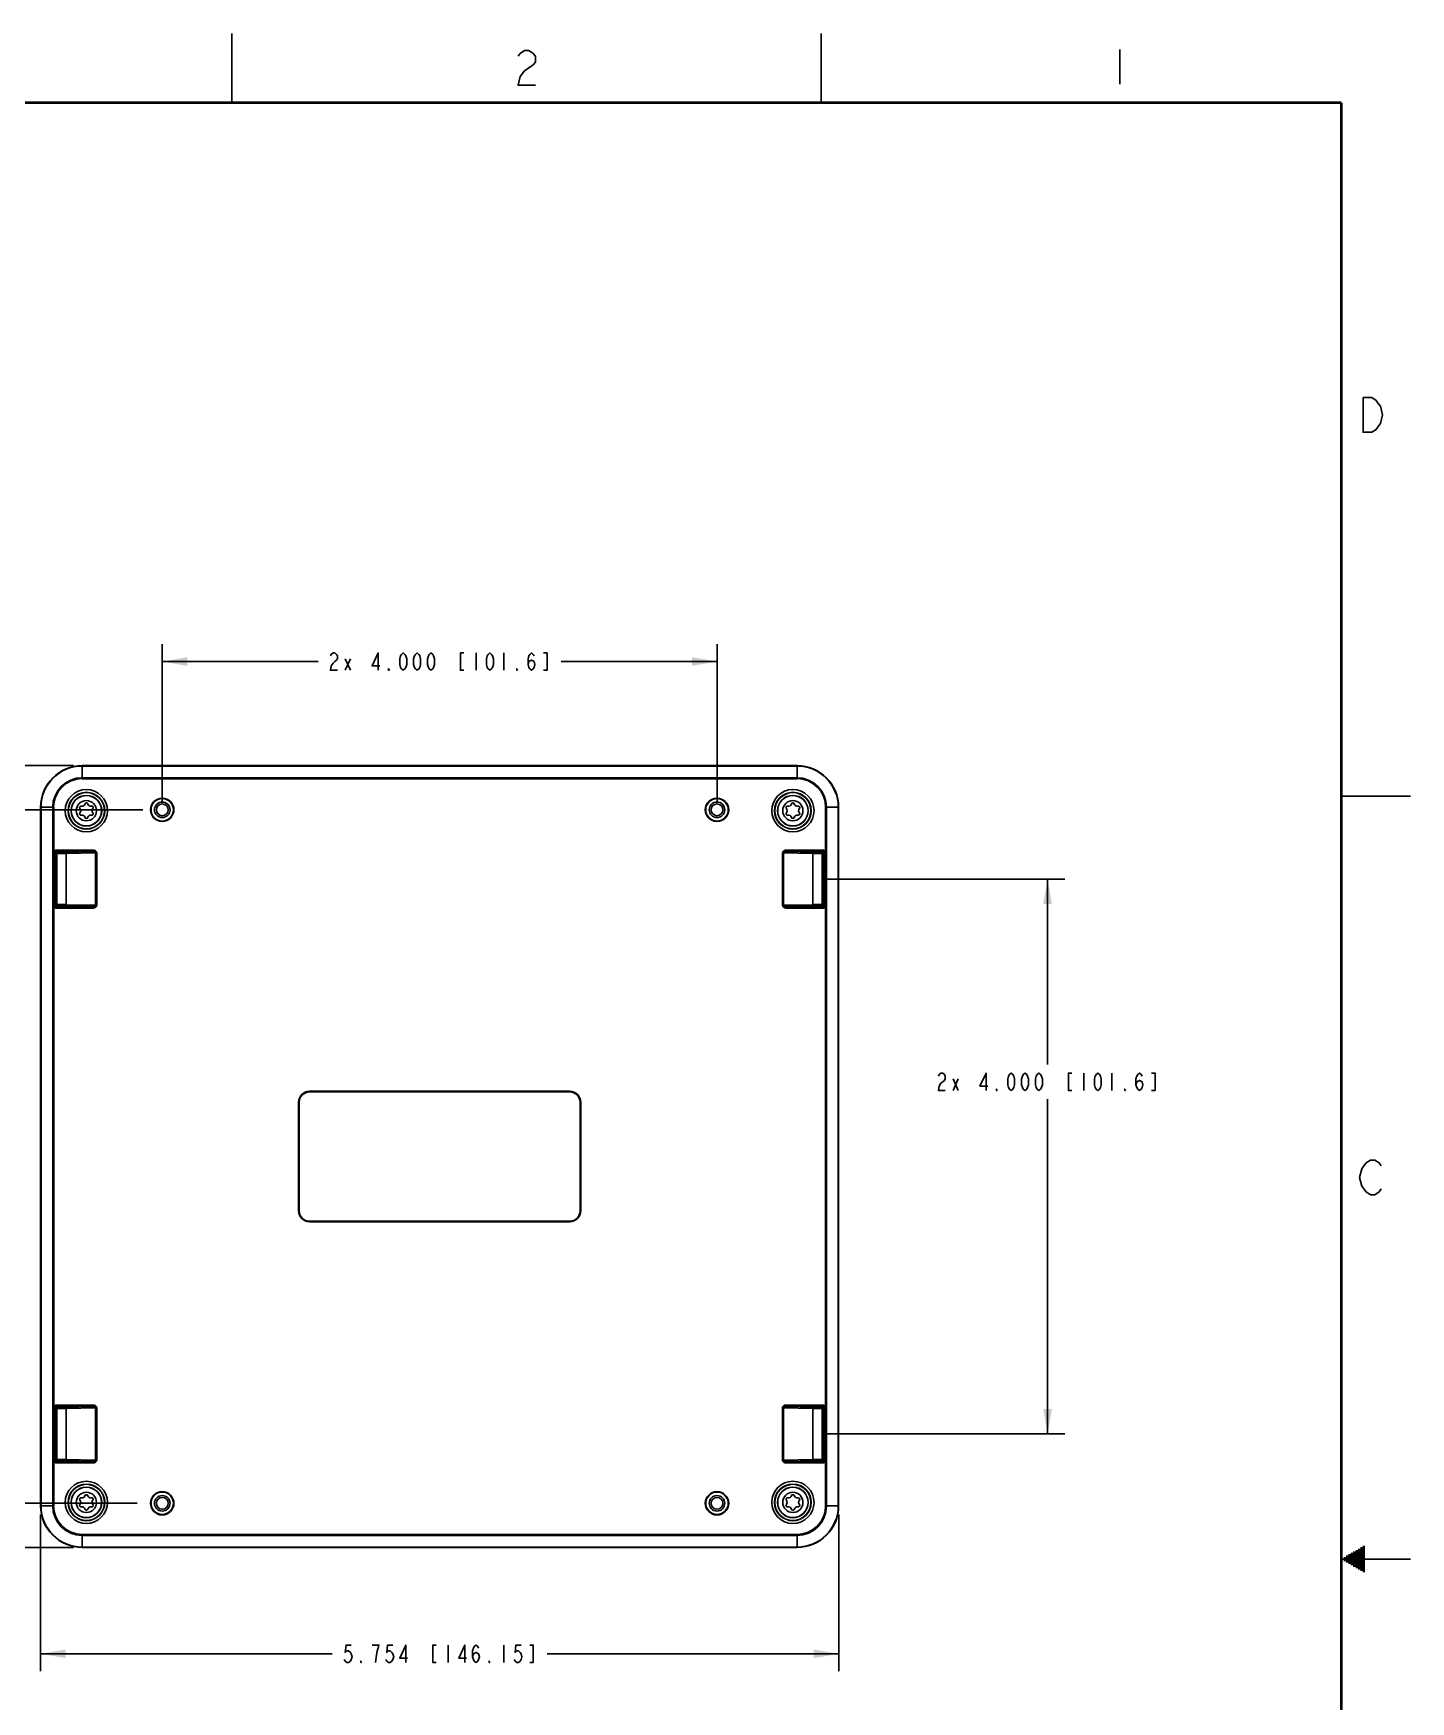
# Model space of a CAD drawing. Header units: inches. Extents: x 0 to 34, y 0 to 22.
# Drawn here: x 24.07 to 34, y 9.97 to 22 of the extents above; entities that cross this region are included whole.
import ezdxf

# ---------------------------------------------------------------- set-up
doc = ezdxf.new("R2010")
doc.units = ezdxf.units.IN
doc.header["$LTSCALE"] = 1.87
doc.header["$MEASUREMENT"] = 0
doc.layers.get('0').update_dxf_attribs({"linetype": 'CONTINUOUS'})
doc.layers.add('DIMENSIONS', color=7, linetype='CONTINUOUS')
doc.styles.get("Standard").update_dxf_attribs({"font": 'txt', "width": 0.8})
doc.dimstyles.new('DIMSTYLE_1', dxfattribs={"dimtxt": 0.125, "dimasz": 0.18, "dimexe": 0.18, "dimexo": 0.0625, "dimgap": 0.09, "dimtad": 0, "dimtih": 1, "dimtoh": 1, "dimdec": 3, "dimzin": 4, "dimdsep": 46, "dimtxsty": 'STANDARD', "dimblk": '_FILLED', "dimblk1": '_FILLED', "dimblk2": '_FILLED', "dimcen": 0.09, "dimadec": 0, "dimazin": 0, "dimtp": 0.001, "dimtm": 0.001, "dimtfac": 1, "dimtdec": 3, "dimtofl": 0, "dimtmove": 0, "dimatfit": 3, "dimldrblk": '_FILLED', "dimfxl": 1, "dimtolj": 1, "dimtzin": 4, "dimarcsym": 0})

# ---------------------------------------------------------------- blocks, each defined once
blk = doc.blocks.new('_FILLED')
at = {"color": 0, "linetype": 'BYBLOCK'}
blk.add_solid([(0, 0), (-1, 0.174), (-1, -0.174)], dxfattribs=at)
blk = doc.blocks.new('*D0')
at = {"layer": 'DIMENSIONS', "color": 2, "linetype": 'CONTINUOUS'}
for p, q in [((24.999, 16.465), (24.999, 17.596)), ((28.999, 16.465), (28.999, 17.596)), ((24.999, 17.471), (26.124, 17.471)), ((28.999, 17.471), (27.874, 17.471))]:
    blk.add_line(p, q, dxfattribs=at)
at = {"layer": 'DIMENSIONS', "color": 2, "linetype": 'CONTINUOUS', "xscale": 0.18, "yscale": 0.18, "zscale": 0.18, "rotation": 180}
blk.add_blockref('_FILLED', (24.999, 17.471), dxfattribs=at)
at = {"layer": 'DIMENSIONS', "color": 2, "linetype": 'CONTINUOUS', "xscale": 0.18, "yscale": 0.18, "zscale": 0.18}
blk.add_blockref('_FILLED', (28.999, 17.471), dxfattribs=at)
blk = doc.blocks.new('*D1')
at = {"layer": 'DIMENSIONS', "color": 2, "linetype": 'CONTINUOUS'}
for p, q in [((24.86, 16.402), (23.217, 16.402)), ((23.342, 16.402), (23.342, 13.358)), ((23.342, 11.402), (23.342, 13.108)), ((24.817, 11.402), (23.217, 11.402))]:
    blk.add_line(p, q, dxfattribs=at)
at = {"layer": 'DIMENSIONS', "color": 2, "linetype": 'CONTINUOUS', "xscale": 0.18, "yscale": 0.18, "zscale": 0.18}
for p, rotation in [((23.342, 16.402), 90), ((23.342, 11.402), 270)]:
    blk.add_blockref('_FILLED', p, dxfattribs=dict(at, rotation=rotation))
blk = doc.blocks.new('*D4')
at = {"layer": 'DIMENSIONS', "color": 2, "linetype": 'CONTINUOUS'}
for p, q in [((24.122, 11.321), (24.122, 10.192)), ((29.876, 11.321), (29.876, 10.192)), ((24.122, 10.317), (26.224, 10.317)), ((29.876, 10.317), (27.774, 10.317))]:
    blk.add_line(p, q, dxfattribs=at)
at = {"layer": 'DIMENSIONS', "color": 2, "linetype": 'CONTINUOUS', "xscale": 0.18, "yscale": 0.18, "zscale": 0.18, "rotation": 180}
blk.add_blockref('_FILLED', (24.122, 10.317), dxfattribs=at)
at = {"layer": 'DIMENSIONS', "color": 2, "linetype": 'CONTINUOUS', "xscale": 0.18, "yscale": 0.18, "zscale": 0.18}
blk.add_blockref('_FILLED', (29.876, 10.317), dxfattribs=at)
blk = doc.blocks.new('*D5')
at = {"layer": 'DIMENSIONS', "color": 2, "linetype": 'CONTINUOUS'}
for p, q in [((24.359, 16.721), (22.467, 16.721)), ((22.592, 16.721), (22.592, 14.027)), ((22.592, 11.084), (22.592, 13.777)), ((24.359, 11.084), (22.467, 11.084))]:
    blk.add_line(p, q, dxfattribs=at)
at = {"layer": 'DIMENSIONS', "color": 2, "linetype": 'CONTINUOUS', "xscale": 0.18, "yscale": 0.18, "zscale": 0.18}
for p, rotation in [((22.592, 16.721), 90), ((22.592, 11.084), 270)]:
    blk.add_blockref('_FILLED', p, dxfattribs=dict(at, rotation=rotation))
blk = doc.blocks.new('*D6')
at = {"layer": 'DIMENSIONS', "color": 2, "linetype": 'CONTINUOUS'}
for p, q in [((29.753, 15.902), (31.507, 15.902)), ((31.382, 15.902), (31.382, 14.566)), ((31.382, 11.902), (31.382, 14.316)), ((29.753, 11.902), (31.507, 11.902))]:
    blk.add_line(p, q, dxfattribs=at)
at = {"layer": 'DIMENSIONS', "color": 2, "linetype": 'CONTINUOUS', "xscale": 0.18, "yscale": 0.18, "zscale": 0.18}
for p, rotation in [((31.382, 15.902), 90), ((31.382, 11.902), 270)]:
    blk.add_blockref('_FILLED', p, dxfattribs=dict(at, rotation=rotation))

msp = doc.modelspace()

# ---------------------------------------------------------------- linework, layer by layer
at = {"color": 2, "linetype": 'CONTINUOUS'}
for p, q in [((25.5, 22), (25.5, 21.5)), ((29.75, 22), (29.75, 21.5)), ((31.9031, 21.8826), (31.9031, 21.6326)), ((33.5, 16.5), (34, 16.5)), ((33.6213, 11.07), (33.6697, 11.07)), ((33.6386, 11.08), (33.6697, 11.08)), ((33.6559, 11.09), (33.6697, 11.09)), ((34, 11), (33.5, 11)), ((33.5173, 11.01), (33.6697, 11.01)), ((33.5173, 10.99), (33.6697, 10.99)), ((33.5347, 11.02), (33.6697, 11.02)), ((33.5347, 10.98), (33.6697, 10.98)), ((33.552, 11.03), (33.6697, 11.03)), ((33.552, 10.97), (33.6697, 10.97)), ((33.5693, 11.04), (33.6697, 11.04)), ((33.5693, 10.96), (33.6697, 10.96)), ((33.5866, 11.05), (33.6697, 11.05)), ((33.5866, 10.95), (33.6697, 10.95)), ((33.6039, 11.06), (33.6697, 11.06)), ((33.6039, 10.94), (33.6697, 10.94)), ((33.6213, 10.93), (33.6697, 10.93)), ((33.6386, 10.92), (33.6697, 10.92)), ((33.6559, 10.91), (33.6697, 10.91))]:
    msp.add_line(p, q, dxfattribs=at)
at = {"color": 7, "linetype": 'CONTINUOUS'}
for p, q in [((24.4217, 16.6265), (24.4217, 16.7207)), ((24.4217, 16.7207), (29.5757, 16.7207)), ((29.5757, 16.6265), (29.5757, 16.7207)), ((24.4217, 16.7177), (29.5757, 16.7177)), ((29.5757, 16.6336), (24.4217, 16.6336)), ((29.5757, 16.6265), (24.4217, 16.6265)), ((24.1217, 11.3837), (24.1217, 16.4207)), ((24.1217, 16.4207), (24.2159, 16.4207)), ((24.1247, 11.3837), (24.1247, 16.4207)), ((24.2088, 16.4207), (24.2088, 11.3837)), ((24.2159, 16.4207), (24.2159, 11.3837)), ((29.7816, 16.4207), (29.8757, 16.4207)), ((29.7816, 11.3837), (29.7816, 16.4207)), ((29.7887, 11.3837), (29.7887, 16.4207)), ((29.8728, 16.4207), (29.8728, 11.3837)), ((29.8757, 16.4207), (29.8757, 11.3837)), ((24.2269, 15.6938), (24.2269, 16.1106)), ((24.2269, 16.1106), (24.5006, 16.1106)), ((24.2369, 16.1006), (24.2269, 16.1106)), ((24.2369, 15.7038), (24.2369, 16.1006)), ((24.2369, 16.1006), (24.2396, 16.0978)), ((24.2369, 16.1006), (24.5006, 16.1006)), ((24.2395, 16.0878), (24.2396, 16.0964)), ((24.2395, 16.0878), (24.2395, 15.7166)), ((24.2396, 16.0978), (24.2396, 16.0978)), ((24.2396, 16.0964), (24.2396, 16.0978)), ((24.5006, 16.1006), (24.2992, 16.0964)), ((24.5187, 16.0908), (24.3069, 16.0864)), ((24.3069, 15.718), (24.3069, 16.0864)), ((24.5006, 16.1106), (24.5006, 16.1006)), ((24.5187, 16.0908), (24.5187, 15.7136)), ((24.5264, 16.0908), (24.5187, 16.0908)), ((24.5264, 16.0908), (24.5264, 15.7136)), ((29.4711, 16.0908), (29.4787, 16.0908)), ((29.4711, 15.7136), (29.4711, 16.0908)), ((29.6906, 16.0864), (29.4787, 16.0908)), ((29.4787, 15.7136), (29.4787, 16.0908)), ((29.4969, 16.1106), (29.7706, 16.1106)), ((29.4969, 16.1106), (29.4969, 16.1006)), ((29.4969, 16.1006), (29.7606, 16.1006)), ((29.6983, 16.0964), (29.4969, 16.1006)), ((29.6906, 15.718), (29.6906, 16.0864)), ((29.7583, 16.0858), (29.7502, 16.0859)), ((29.758, 16.0958), (29.7508, 16.0959)), ((29.7578, 16.0978), (29.7606, 16.1006)), ((29.7578, 16.0978), (29.7578, 16.0978)), ((29.7578, 16.0978), (29.758, 16.0927)), ((29.758, 15.7166), (29.758, 16.0878)), ((29.7606, 16.1006), (29.7706, 16.1106)), ((29.7606, 16.1006), (29.7606, 15.7038)), ((29.7706, 16.1106), (29.7706, 15.6938)), ((24.2369, 15.7038), (24.2269, 15.6938)), ((24.5006, 15.6938), (24.2269, 15.6938)), ((24.2396, 15.7066), (24.2369, 15.7038)), ((24.5006, 15.7038), (24.2369, 15.7038)), ((24.2392, 15.7185), (24.2473, 15.7185)), ((24.2396, 15.7066), (24.2395, 15.7118)), ((24.2395, 15.7085), (24.2467, 15.7085)), ((24.2992, 15.708), (24.5006, 15.7038)), ((24.3069, 15.718), (24.5187, 15.7136)), ((24.5006, 15.6938), (24.5006, 15.7038)), ((24.5264, 15.7136), (24.5187, 15.7136)), ((29.4711, 15.7136), (29.4787, 15.7136)), ((29.4787, 15.7136), (29.6906, 15.718)), ((29.4969, 15.7038), (29.6983, 15.708)), ((29.7606, 15.7038), (29.4969, 15.7038)), ((29.4969, 15.6938), (29.4969, 15.7038)), ((29.7706, 15.6938), (29.4969, 15.6938)), ((29.7579, 15.7081), (29.7578, 15.7066)), ((29.7578, 15.7066), (29.7578, 15.7066)), ((29.7606, 15.7038), (29.7578, 15.7066)), ((29.758, 15.7166), (29.7579, 15.7081)), ((29.7606, 15.7038), (29.7706, 15.6938)), ((26.0607, 14.3682), (26.0607, 14.3723)), ((26.0607, 14.3723), (27.9367, 14.3723)), ((26.0607, 14.3703), (27.9367, 14.3703)), ((26.0607, 14.3702), (27.9367, 14.3702)), ((26.0607, 14.3682), (27.9367, 14.3682)), ((27.9367, 14.3723), (27.9367, 14.3682)), ((25.9816, 13.5112), (25.9816, 14.2932)), ((25.9816, 14.2932), (25.9857, 14.2932)), ((25.9836, 13.5112), (25.9836, 14.2932)), ((25.9837, 13.5112), (25.9837, 14.2932)), ((25.9857, 13.5112), (25.9857, 14.2932)), ((28.0118, 14.2932), (28.0159, 14.2932)), ((28.0118, 14.2932), (28.0118, 13.5112)), ((28.0138, 14.2932), (28.0138, 13.5112)), ((28.0139, 14.2932), (28.0139, 13.5112)), ((28.0159, 14.2932), (28.0159, 13.5112)), ((25.9816, 13.5112), (25.9857, 13.5112)), ((28.0118, 13.5112), (28.0159, 13.5112)), ((26.0607, 13.432), (26.0607, 13.4361)), ((27.9367, 13.4361), (26.0607, 13.4361)), ((27.9367, 13.4341), (26.0607, 13.4341)), ((27.9367, 13.434), (26.0607, 13.434)), ((27.9367, 13.432), (26.0607, 13.432)), ((27.9367, 13.432), (27.9367, 13.4361)), ((24.2269, 11.6938), (24.2269, 12.1106)), ((24.2269, 12.1106), (24.5006, 12.1106)), ((24.2369, 12.1006), (24.2269, 12.1106)), ((24.2369, 12.1006), (24.2396, 12.0978)), ((24.2369, 11.7038), (24.2369, 12.1006)), ((24.2369, 12.1006), (24.5006, 12.1006)), ((24.2395, 12.0878), (24.2396, 12.0962)), ((24.2395, 12.0878), (24.2395, 11.7166)), ((24.2396, 12.0978), (24.2396, 12.0978)), ((24.2396, 12.0962), (24.2396, 12.0978)), ((24.5006, 12.1006), (24.2992, 12.0964)), ((24.5187, 12.0908), (24.3069, 12.0864)), ((24.3069, 12.0864), (24.3069, 11.718)), ((24.5006, 12.1106), (24.5006, 12.1006)), ((24.5187, 12.0908), (24.5187, 11.7136)), ((24.5264, 12.0908), (24.5187, 12.0908)), ((24.5264, 12.0908), (24.5264, 11.7136)), ((29.4711, 12.0908), (29.4787, 12.0908)), ((29.4711, 11.7136), (29.4711, 12.0908)), ((29.6906, 12.0864), (29.4787, 12.0908)), ((29.4787, 11.7136), (29.4787, 12.0908)), ((29.4969, 12.1106), (29.7706, 12.1106)), ((29.4969, 12.1106), (29.4969, 12.1006)), ((29.4969, 12.1006), (29.7606, 12.1006)), ((29.6983, 12.0964), (29.4969, 12.1006)), ((29.6906, 12.0864), (29.6906, 11.718)), ((29.7583, 12.0858), (29.7502, 12.0859)), ((29.758, 12.0958), (29.7508, 12.0959)), ((29.7578, 12.0978), (29.7606, 12.1006)), ((29.7578, 12.0978), (29.758, 12.0926)), ((29.758, 11.7166), (29.758, 12.0878)), ((29.7606, 12.1006), (29.7706, 12.1106)), ((29.7606, 12.1006), (29.7606, 11.7038)), ((29.7706, 12.1106), (29.7706, 11.6938)), ((24.2369, 11.7038), (24.2269, 11.6938)), ((24.5006, 11.6938), (24.2269, 11.6938)), ((24.2396, 11.7066), (24.2369, 11.7038)), ((24.5006, 11.7038), (24.2369, 11.7038)), ((24.2392, 11.7185), (24.2473, 11.7185)), ((24.2396, 11.7066), (24.2395, 11.7116)), ((24.2395, 11.7085), (24.2467, 11.7085)), ((24.2396, 11.7066), (24.2396, 11.7066)), ((24.2992, 11.708), (24.5006, 11.7038)), ((24.3069, 11.718), (24.5187, 11.7136)), ((24.5006, 11.6938), (24.5006, 11.7038)), ((24.5264, 11.7136), (24.5187, 11.7136)), ((29.4711, 11.7136), (29.4787, 11.7136)), ((29.4787, 11.7136), (29.6906, 11.718)), ((29.4969, 11.7038), (29.6983, 11.708)), ((29.7606, 11.7038), (29.4969, 11.7038)), ((29.4969, 11.6938), (29.4969, 11.7038)), ((29.7706, 11.6938), (29.4969, 11.6938)), ((29.7579, 11.708), (29.7578, 11.7066)), ((29.7606, 11.7038), (29.7578, 11.7066)), ((29.7578, 11.7066), (29.7578, 11.7066)), ((29.758, 11.7166), (29.7579, 11.708)), ((29.7606, 11.7038), (29.7706, 11.6938)), ((24.1217, 11.3837), (24.2159, 11.3837)), ((29.8757, 11.3837), (29.7816, 11.3837)), ((24.4217, 11.1778), (29.5757, 11.1778)), ((24.4217, 11.0837), (24.4217, 11.1778)), ((24.4217, 11.1707), (29.5757, 11.1707)), ((29.5757, 11.0866), (24.4217, 11.0866)), ((29.5757, 11.0837), (24.4217, 11.0837)), ((29.5757, 11.1778), (29.5757, 11.0837))]:
    msp.add_line(p, q, dxfattribs=at)
at = {"color": 2, "linetype": 'CONTINUOUS'}
for points in [[(27.565, 21.8345), (27.5806, 21.8553), (27.6119, 21.8762), (27.6431, 21.8762), (27.6744, 21.8553), (27.69, 21.8345), (27.69, 21.7928), (27.6744, 21.772)], [(27.6744, 21.772), (27.6119, 21.7303), (27.5806, 21.6887), (27.565, 21.6262), (27.69, 21.6262)], [(33.6572, 19.3736), (33.7197, 19.3736), (33.7509, 19.3528), (33.7666, 19.332), (33.7822, 19.3111), (33.7978, 19.2486), (33.7822, 19.1861), (33.7666, 19.1653), (33.7509, 19.1445), (33.7197, 19.1236), (33.6572, 19.1236), (33.6572, 19.3736)], [(33.7879, 13.6684), (33.7723, 13.6476), (33.741, 13.6267), (33.7098, 13.6267), (33.6785, 13.6476), (33.6629, 13.6684), (33.6473, 13.6892), (33.6316, 13.7517), (33.6473, 13.8142), (33.6629, 13.8351), (33.6785, 13.8559), (33.7098, 13.8767), (33.741, 13.8767), (33.7723, 13.8559), (33.7879, 13.8351)]]:
    msp.add_lwpolyline(points, dxfattribs=at)
at = {"color": 7, "linetype": 'CONTINUOUS', "const_width": 0.02}
for points in [[(33.5, 21.5), (0.5, 21.5)], [(33.5, 0.5), (33.5, 21.5)]]:
    msp.add_lwpolyline(points, dxfattribs=at)
at = {"color": 7, "linetype": 'CONTINUOUS'}
for centre, radius in [((24.4517, 16.3957), 0.1524), ((24.4517, 16.3957), 0.1324), ((24.4517, 16.3957), 0.1303), ((24.4517, 16.3957), 0.1103), ((24.4517, 16.3957), 0.1095), ((24.9987, 16.4022), 0.0842), ((24.9987, 16.4022), 0.081), ((28.9987, 16.4022), 0.0842), ((28.9987, 16.4022), 0.081), ((29.5457, 16.3957), 0.1524), ((29.5457, 16.3957), 0.1324), ((29.5457, 16.3957), 0.1303), ((29.5457, 16.3957), 0.1103), ((29.5457, 16.3957), 0.1095), ((24.4517, 16.3957), 0.073), ((24.9987, 16.4022), 0.056), ((24.9987, 16.4022), 0.0425), ((28.9987, 16.4022), 0.056), ((28.9987, 16.4022), 0.0425), ((29.5457, 16.3957), 0.073), ((24.4517, 11.4087), 0.1524), ((29.5457, 11.4087), 0.1524), ((24.4517, 11.4087), 0.1324), ((24.4517, 11.4087), 0.1303), ((24.4517, 11.4087), 0.1103), ((24.4517, 11.4087), 0.1095), ((24.4517, 11.4087), 0.073), ((24.9987, 11.4022), 0.0842), ((24.9987, 11.4022), 0.081), ((24.9987, 11.4022), 0.056), ((24.9987, 11.4022), 0.0425), ((28.9987, 11.4022), 0.0842), ((28.9987, 11.4022), 0.081), ((28.9987, 11.4022), 0.056), ((28.9987, 11.4022), 0.0425), ((29.5457, 11.4087), 0.1324), ((29.5457, 11.4087), 0.1303), ((29.5457, 11.4087), 0.1103), ((29.5457, 11.4087), 0.1095), ((29.5457, 11.4087), 0.073)]:
    msp.add_circle(centre, radius, dxfattribs=at)
for centre, radius, start, end in [((24.4217, 16.4207), 0.3, 90, 180), ((29.5757, 16.4207), 0.3, 0, 90), ((24.4217, 16.4207), 0.2971, 90, 180), ((24.4217, 16.4207), 0.2129, 90, 180), ((24.4217, 16.4207), 0.2059, 90, 180), ((29.5757, 16.4207), 0.2971, 360, 90), ((29.5757, 16.4207), 0.2129, 360, 90), ((29.5757, 16.4207), 0.2059, 0, 90), ((24.4133, 16.4179), 0.0111, 78.18969, 221.81031), ((24.4133, 16.3735), 0.0111, 138.18969, 281.81031), ((24.3885, 16.3957), 0.0222, 318.18969, 41.81031), ((24.4201, 16.4505), 0.0222, 258.18969, 341.81031), ((24.4201, 16.3409), 0.0222, 18.18969, 101.81031), ((24.4517, 16.4401), 0.0111, 18.18969, 161.81031), ((24.4834, 16.4505), 0.0222, 198.18969, 281.81031), ((24.4834, 16.3409), 0.0222, 78.18969, 161.81031), ((24.4902, 16.4179), 0.0111, 318.18969, 101.81031), ((24.4902, 16.3735), 0.0111, 258.18969, 41.81031), ((24.515, 16.3957), 0.0222, 138.18969, 221.81031), ((29.5073, 16.4179), 0.0111, 78.18969, 221.81031), ((29.5073, 16.3735), 0.0111, 138.18969, 281.81031), ((29.4825, 16.3957), 0.0222, 318.18969, 41.81031), ((29.5141, 16.4505), 0.0222, 258.18969, 341.81031), ((29.5141, 16.3409), 0.0222, 18.18969, 101.81031), ((29.5457, 16.4401), 0.0111, 18.18969, 161.81031), ((29.5774, 16.4505), 0.0222, 198.18969, 281.81031), ((29.5774, 16.3409), 0.0222, 78.18969, 161.81031), ((29.5842, 16.4179), 0.0111, 318.18969, 101.81031), ((29.5842, 16.3735), 0.0111, 258.18969, 41.81031), ((29.609, 16.3957), 0.0222, 138.18969, 221.81031), ((24.4517, 16.3513), 0.0111, 198.18969, 341.81031), ((29.5457, 16.3513), 0.0111, 198.18969, 341.81031), ((29.2652, 16.088), 0.4928, 359.97735, 0.55061), ((24.7366, 15.7164), 0.4971, 179.97941, 180.53339), ((26.0607, 14.2932), 0.0791, 90, 180), ((26.0607, 14.2932), 0.0771, 90, 180), ((26.0607, 14.2932), 0.077, 90, 180), ((26.0607, 14.2932), 0.075, 90, 180), ((27.9367, 14.2932), 0.0791, 0, 90), ((27.9367, 14.2932), 0.0771, 0, 90), ((27.9367, 14.2932), 0.077, 0, 90), ((27.9367, 14.2932), 0.075, 0, 90), ((26.0607, 13.5112), 0.0791, 180, 270), ((26.0607, 13.5112), 0.0771, 180, 270), ((26.0607, 13.5112), 0.077, 180, 270), ((26.0607, 13.5112), 0.075, 180, 270), ((27.9367, 13.5112), 0.0791, 270, 360), ((27.9367, 13.5112), 0.0771, 270, 360), ((27.9367, 13.5112), 0.077, 270, 360), ((27.9367, 13.5112), 0.075, 270, 360), ((29.2608, 12.0879), 0.4972, 359.97942, 0.53301), ((24.7323, 11.7164), 0.4928, 179.97735, 180.55063), ((24.4133, 11.4309), 0.0111, 78.18969, 221.81031), ((24.4201, 11.4635), 0.0222, 258.18969, 341.81031), ((24.4517, 11.4531), 0.0111, 18.18969, 161.81031), ((24.4834, 11.4635), 0.0222, 198.18969, 281.81031), ((24.4902, 11.4309), 0.0111, 318.18969, 101.81031), ((29.5073, 11.4309), 0.0111, 78.18969, 221.81031), ((29.5141, 11.4635), 0.0222, 258.18969, 341.81031), ((29.5457, 11.4531), 0.0111, 18.18969, 161.81031), ((29.5774, 11.4635), 0.0222, 198.18969, 281.81031), ((29.5842, 11.4309), 0.0111, 318.18969, 101.81031), ((24.4217, 11.3837), 0.3, 180, 270), ((24.4217, 11.3837), 0.2971, 180, 270), ((24.4217, 11.3837), 0.2129, 180, 270), ((24.4217, 11.3837), 0.2059, 180, 270), ((24.4133, 11.3865), 0.0111, 138.18969, 281.81031), ((24.3885, 11.4087), 0.0222, 318.18969, 41.81031), ((24.4201, 11.3539), 0.0222, 18.18969, 101.81031), ((24.4517, 11.3643), 0.0111, 198.18969, 341.81031), ((24.4834, 11.3539), 0.0222, 78.18969, 161.81031), ((24.4902, 11.3865), 0.0111, 258.18969, 41.81031), ((24.515, 11.4087), 0.0222, 138.18969, 221.81031), ((29.5073, 11.3865), 0.0111, 138.18969, 281.81031), ((29.4825, 11.4087), 0.0222, 318.18969, 41.81031), ((29.5141, 11.3539), 0.0222, 18.18969, 101.81031), ((29.5457, 11.3643), 0.0111, 198.18969, 341.81031), ((29.5774, 11.3539), 0.0222, 78.18969, 161.81031), ((29.5757, 11.3837), 0.3, 270, 360), ((29.5757, 11.3837), 0.2971, 270, 0), ((29.5757, 11.3837), 0.2129, 270, 0), ((29.5757, 11.3837), 0.2059, 270, 360), ((29.5842, 11.3865), 0.0111, 258.18969, 41.81031), ((29.609, 11.4087), 0.0222, 138.18969, 221.81031)]:
    msp.add_arc(centre, radius, start, end, dxfattribs=at)
for points, knots in [([(24.3069, 16.0864), (24.2968, 16.0862), (24.2742, 16.0859), (24.2516, 16.0859), (24.2392, 16.0858)], [0, 0, 0, 0, 0.4482393, 1, 1, 1, 1]), ([(24.2992, 16.0964), (24.2903, 16.0962), (24.2704, 16.0959), (24.2505, 16.0959), (24.2395, 16.0958)], [0, 0, 0, 0, 0.4482415, 1, 1, 1, 1]), ([(24.2992, 16.0964), (24.3002, 16.0964), (24.3023, 16.0957), (24.3048, 16.0934), (24.3065, 16.0902), (24.3069, 16.0877), (24.3069, 16.0864)], [0, 0, 0, 0, 0.2185553, 0.4575164, 0.7213109, 1, 1, 1, 1]), ([(24.5006, 16.1106), (24.5036, 16.1106), (24.5096, 16.1098), (24.5165, 16.1067), (24.5212, 16.1029), (24.5241, 16.0994), (24.526, 16.0953), (24.5264, 16.0923), (24.5264, 16.0908)], [0, 0, 0, 0, 0.249649, 0.4990719, 0.6242305, 0.7494296, 0.8747293, 1, 1, 1, 1]), ([(24.5006, 16.1006), (24.5024, 16.1006), (24.5052, 16.1004), (24.5088, 16.0996), (24.5115, 16.0987), (24.514, 16.0975), (24.5163, 16.0959), (24.5182, 16.0937), (24.5188, 16.0917), (24.5187, 16.0908)], [0, 0, 0, 0, 0.2459339, 0.3692815, 0.4930144, 0.6173997, 0.7429115, 0.8703654, 1, 1, 1, 1]), ([(29.4711, 16.0908), (29.4711, 16.0923), (29.4715, 16.0953), (29.4734, 16.0994), (29.4763, 16.1029), (29.4809, 16.1067), (29.4879, 16.1098), (29.4939, 16.1106), (29.4969, 16.1106)], [0, 0, 0, 0, 0.125033, 0.2501291, 0.3753152, 0.5005235, 0.7501583, 1, 1, 1, 1]), ([(29.4787, 16.0908), (29.4787, 16.0913), (29.4789, 16.0922), (29.4796, 16.094), (29.4812, 16.0959), (29.4835, 16.0975), (29.486, 16.0987), (29.4887, 16.0996), (29.4923, 16.1004), (29.4951, 16.1006), (29.4969, 16.1006)], [0, 0, 0, 0, 0.0651468, 0.129905, 0.2571112, 0.3825945, 0.5069809, 0.6307239, 0.7540744, 1, 1, 1, 1]), ([(29.6983, 16.0964), (29.6973, 16.0964), (29.6951, 16.0957), (29.6926, 16.0934), (29.691, 16.0902), (29.6906, 16.0877), (29.6906, 16.0864)], [0, 0, 0, 0, 0.2185554, 0.4575165, 0.7213109, 1, 1, 1, 1]), ([(29.7502, 16.0859), (29.7392, 16.0859), (29.7194, 16.086), (29.6995, 16.0862), (29.6906, 16.0864)], [0, 0, 0, 0, 0.5512641, 1, 1, 1, 1]), ([(29.7508, 16.0959), (29.7412, 16.0959), (29.7236, 16.096), (29.7061, 16.0962), (29.6983, 16.0964)], [0, 0, 0, 0, 0.5511627, 1, 1, 1, 1]), ([(24.2467, 15.7085), (24.2563, 15.7085), (24.2738, 15.7084), (24.2914, 15.7081), (24.2992, 15.708)], [0, 0, 0, 0, 0.5511627, 1, 1, 1, 1]), ([(24.2473, 15.7185), (24.2583, 15.7185), (24.2781, 15.7184), (24.298, 15.7181), (24.3069, 15.718)], [0, 0, 0, 0, 0.5512641, 1, 1, 1, 1]), ([(24.2992, 15.708), (24.3002, 15.708), (24.3023, 15.7086), (24.3048, 15.7109), (24.3065, 15.7142), (24.3069, 15.7167), (24.3069, 15.718)], [0, 0, 0, 0, 0.2185554, 0.4575165, 0.7213109, 1, 1, 1, 1]), ([(24.5264, 15.7136), (24.5264, 15.7121), (24.526, 15.7091), (24.5241, 15.7049), (24.5212, 15.7014), (24.5165, 15.6976), (24.5096, 15.6946), (24.5036, 15.6938), (24.5006, 15.6938)], [0, 0, 0, 0, 0.125033, 0.2501291, 0.3753152, 0.5005235, 0.7501583, 1, 1, 1, 1]), ([(24.5187, 15.7136), (24.5187, 15.7131), (24.5186, 15.7121), (24.5179, 15.7103), (24.5163, 15.7084), (24.514, 15.7068), (24.5115, 15.7056), (24.5088, 15.7047), (24.5052, 15.704), (24.5024, 15.7038), (24.5006, 15.7038)], [0, 0, 0, 0, 0.0651468, 0.129905, 0.2571112, 0.3825945, 0.5069809, 0.6307239, 0.7540744, 1, 1, 1, 1]), ([(29.4969, 15.6938), (29.4939, 15.6938), (29.4879, 15.6946), (29.481, 15.6976), (29.4763, 15.7014), (29.4734, 15.7049), (29.4715, 15.709), (29.4711, 15.7121), (29.4711, 15.7136)], [0, 0, 0, 0, 0.249649, 0.4990719, 0.6242305, 0.7494296, 0.8747293, 1, 1, 1, 1]), ([(29.4969, 15.7038), (29.4951, 15.7038), (29.4923, 15.704), (29.4887, 15.7047), (29.486, 15.7056), (29.4835, 15.7068), (29.4812, 15.7084), (29.4793, 15.7106), (29.4787, 15.7126), (29.4787, 15.7136)], [0, 0, 0, 0, 0.2459339, 0.3692815, 0.4930144, 0.6173997, 0.7429115, 0.8703654, 1, 1, 1, 1]), ([(29.6906, 15.718), (29.7007, 15.7182), (29.7233, 15.7184), (29.7458, 15.7185), (29.7583, 15.7185)], [0, 0, 0, 0, 0.4482393, 1, 1, 1, 1]), ([(29.6983, 15.708), (29.6973, 15.708), (29.6951, 15.7086), (29.6926, 15.7109), (29.691, 15.7142), (29.6906, 15.7167), (29.6906, 15.718)], [0, 0, 0, 0, 0.2185553, 0.4575164, 0.7213109, 1, 1, 1, 1]), ([(29.6983, 15.708), (29.7072, 15.7082), (29.7271, 15.7084), (29.747, 15.7085), (29.758, 15.7085)], [0, 0, 0, 0, 0.4482415, 1, 1, 1, 1]), ([(24.3069, 12.0864), (24.2968, 12.0862), (24.2742, 12.0859), (24.2516, 12.0859), (24.2392, 12.0858)], [0, 0, 0, 0, 0.4482393, 1, 1, 1, 1]), ([(24.2992, 12.0964), (24.2903, 12.0962), (24.2704, 12.0959), (24.2505, 12.0959), (24.2395, 12.0958)], [0, 0, 0, 0, 0.4482415, 1, 1, 1, 1]), ([(24.2992, 12.0964), (24.3002, 12.0964), (24.3023, 12.0957), (24.3048, 12.0934), (24.3065, 12.0902), (24.3069, 12.0877), (24.3069, 12.0864)], [0, 0, 0, 0, 0.2185553, 0.4575164, 0.7213109, 1, 1, 1, 1]), ([(24.5006, 12.1106), (24.5036, 12.1106), (24.5096, 12.1098), (24.5165, 12.1067), (24.5212, 12.1029), (24.5241, 12.0994), (24.526, 12.0953), (24.5264, 12.0923), (24.5264, 12.0908)], [0, 0, 0, 0, 0.249649, 0.4990719, 0.6242305, 0.7494296, 0.8747293, 1, 1, 1, 1]), ([(24.5006, 12.1006), (24.5024, 12.1006), (24.5052, 12.1004), (24.5088, 12.0996), (24.5115, 12.0987), (24.514, 12.0975), (24.5163, 12.0959), (24.5182, 12.0937), (24.5188, 12.0917), (24.5187, 12.0908)], [0, 0, 0, 0, 0.2459339, 0.3692815, 0.4930144, 0.6173997, 0.7429115, 0.8703654, 1, 1, 1, 1]), ([(29.4711, 12.0908), (29.4711, 12.0923), (29.4715, 12.0953), (29.4734, 12.0994), (29.4763, 12.1029), (29.4809, 12.1067), (29.4879, 12.1098), (29.4939, 12.1106), (29.4969, 12.1106)], [0, 0, 0, 0, 0.125033, 0.2501291, 0.3753152, 0.5005235, 0.7501583, 1, 1, 1, 1]), ([(29.4787, 12.0908), (29.4787, 12.0913), (29.4789, 12.0922), (29.4796, 12.094), (29.4812, 12.0959), (29.4835, 12.0975), (29.486, 12.0987), (29.4887, 12.0996), (29.4923, 12.1004), (29.4951, 12.1006), (29.4969, 12.1006)], [0, 0, 0, 0, 0.0651468, 0.129905, 0.2571112, 0.3825945, 0.5069809, 0.6307239, 0.7540744, 1, 1, 1, 1]), ([(29.6983, 12.0964), (29.6973, 12.0964), (29.6951, 12.0957), (29.6926, 12.0934), (29.691, 12.0902), (29.6906, 12.0877), (29.6906, 12.0864)], [0, 0, 0, 0, 0.2185554, 0.4575165, 0.7213109, 1, 1, 1, 1]), ([(29.7502, 12.0859), (29.7392, 12.0859), (29.7194, 12.086), (29.6995, 12.0862), (29.6906, 12.0864)], [0, 0, 0, 0, 0.5512641, 1, 1, 1, 1]), ([(29.7508, 12.0959), (29.7412, 12.0959), (29.7236, 12.096), (29.7061, 12.0962), (29.6983, 12.0964)], [0, 0, 0, 0, 0.5511627, 1, 1, 1, 1]), ([(24.2467, 11.7085), (24.2563, 11.7085), (24.2738, 11.7084), (24.2914, 11.7081), (24.2992, 11.708)], [0, 0, 0, 0, 0.5511627, 1, 1, 1, 1]), ([(24.2473, 11.7185), (24.2583, 11.7185), (24.2781, 11.7184), (24.298, 11.7181), (24.3069, 11.718)], [0, 0, 0, 0, 0.5512641, 1, 1, 1, 1]), ([(24.2992, 11.708), (24.3002, 11.708), (24.3023, 11.7086), (24.3048, 11.7109), (24.3065, 11.7142), (24.3069, 11.7167), (24.3069, 11.718)], [0, 0, 0, 0, 0.2185554, 0.4575165, 0.7213109, 1, 1, 1, 1]), ([(24.5187, 11.7136), (24.5187, 11.7131), (24.5186, 11.7121), (24.5179, 11.7103), (24.5163, 11.7084), (24.514, 11.7068), (24.5115, 11.7056), (24.5088, 11.7047), (24.5052, 11.704), (24.5024, 11.7038), (24.5006, 11.7038)], [0, 0, 0, 0, 0.0651468, 0.129905, 0.2571112, 0.3825945, 0.5069809, 0.6307239, 0.7540744, 1, 1, 1, 1]), ([(24.5264, 11.7136), (24.5264, 11.7121), (24.526, 11.7091), (24.5241, 11.7049), (24.5212, 11.7014), (24.5165, 11.6976), (24.5096, 11.6946), (24.5036, 11.6938), (24.5006, 11.6938)], [0, 0, 0, 0, 0.125033, 0.2501291, 0.3753152, 0.5005235, 0.7501583, 1, 1, 1, 1]), ([(29.4969, 11.6938), (29.4939, 11.6938), (29.4879, 11.6946), (29.481, 11.6976), (29.4763, 11.7014), (29.4734, 11.7049), (29.4715, 11.709), (29.4711, 11.7121), (29.4711, 11.7136)], [0, 0, 0, 0, 0.249649, 0.4990719, 0.6242305, 0.7494296, 0.8747293, 1, 1, 1, 1]), ([(29.4969, 11.7038), (29.4951, 11.7038), (29.4923, 11.704), (29.4887, 11.7047), (29.486, 11.7056), (29.4835, 11.7068), (29.4812, 11.7084), (29.4793, 11.7106), (29.4787, 11.7126), (29.4787, 11.7136)], [0, 0, 0, 0, 0.2459339, 0.3692815, 0.4930144, 0.6173997, 0.7429115, 0.8703654, 1, 1, 1, 1]), ([(29.6906, 11.718), (29.7007, 11.7182), (29.7233, 11.7184), (29.7458, 11.7185), (29.7583, 11.7185)], [0, 0, 0, 0, 0.4482393, 1, 1, 1, 1]), ([(29.6983, 11.708), (29.6973, 11.708), (29.6951, 11.7086), (29.6926, 11.7109), (29.691, 11.7142), (29.6906, 11.7167), (29.6906, 11.718)], [0, 0, 0, 0, 0.2185553, 0.4575164, 0.7213109, 1, 1, 1, 1]), ([(29.6983, 11.708), (29.7072, 11.7082), (29.7271, 11.7084), (29.747, 11.7085), (29.758, 11.7085)], [0, 0, 0, 0, 0.4482415, 1, 1, 1, 1])]:
    msp.add_open_spline(points, degree=3, knots=knots, dxfattribs=at)
at = {"layer": 'DIMENSIONS', "color": 2, "linetype": 'CONTINUOUS'}
for p, q in [((26.3175, 17.4082), (26.355, 17.4915)), ((26.3175, 17.4915), (26.355, 17.4082)), ((27.2612, 17.5332), (27.2612, 17.4082)), ((27.4612, 17.5332), (27.4612, 17.4082)), ((30.701, 14.3784), (30.7385, 14.4617)), ((30.701, 14.4617), (30.7385, 14.3784)), ((31.6447, 14.5034), (31.6447, 14.3784)), ((31.8447, 14.5034), (31.8447, 14.3784)), ((27.0612, 10.3797), (27.0612, 10.2547)), ((27.4612, 10.3797), (27.4612, 10.2547))]:
    msp.add_line(p, q, dxfattribs=at)
for points in [[(26.2112, 17.5123), (26.2175, 17.5228), (26.23, 17.5332), (26.2425, 17.5332), (26.255, 17.5228), (26.2612, 17.5123), (26.2612, 17.4915), (26.255, 17.4811), (26.2425, 17.4707), (26.23, 17.4603), (26.2175, 17.4394), (26.2112, 17.4082), (26.2612, 17.4082)], [(26.555, 17.4082), (26.555, 17.5332), (26.5112, 17.4394), (26.5675, 17.4394)], [(26.7362, 17.4082), (26.7237, 17.4186), (26.7175, 17.429), (26.7112, 17.4498), (26.7112, 17.4915), (26.7175, 17.5123), (26.7237, 17.5228), (26.7362, 17.5332), (26.7487, 17.5228), (26.755, 17.5123), (26.7612, 17.4915), (26.7612, 17.4498), (26.755, 17.429), (26.7487, 17.4186), (26.7362, 17.4082)], [(26.8362, 17.4082), (26.8237, 17.4186), (26.8175, 17.429), (26.8112, 17.4498), (26.8112, 17.4915), (26.8175, 17.5123), (26.8237, 17.5228), (26.8362, 17.5332), (26.8487, 17.5228), (26.855, 17.5123), (26.8612, 17.4915), (26.8612, 17.4498), (26.855, 17.429), (26.8487, 17.4186), (26.8362, 17.4082)], [(26.9362, 17.4082), (26.9237, 17.4186), (26.9175, 17.429), (26.9112, 17.4498), (26.9112, 17.4915), (26.9175, 17.5123), (26.9237, 17.5228), (26.9362, 17.5332), (26.9487, 17.5228), (26.955, 17.5123), (26.9612, 17.4915), (26.9612, 17.4498), (26.955, 17.429), (26.9487, 17.4186), (26.9362, 17.4082)], [(27.1737, 17.5332), (27.1487, 17.5332), (27.1487, 17.4082), (27.1737, 17.4082)], [(27.3612, 17.4082), (27.3487, 17.4186), (27.3425, 17.429), (27.3362, 17.4498), (27.3362, 17.4915), (27.3425, 17.5123), (27.3487, 17.5228), (27.3612, 17.5332), (27.3737, 17.5228), (27.38, 17.5123), (27.3862, 17.4915), (27.3862, 17.4498), (27.38, 17.429), (27.3737, 17.4186), (27.3612, 17.4082)], [(27.6362, 17.4498), (27.6425, 17.4707), (27.6612, 17.4811), (27.68, 17.4707), (27.6862, 17.4498), (27.68, 17.429), (27.6737, 17.4186), (27.6612, 17.4082), (27.6487, 17.4186), (27.6425, 17.429), (27.6362, 17.4498), (27.6362, 17.4915), (27.6425, 17.5123), (27.6487, 17.5228), (27.6612, 17.5332), (27.6737, 17.5228), (27.68, 17.5123)], [(27.7487, 17.4082), (27.7737, 17.4082), (27.7737, 17.5332), (27.7487, 17.5332)], [(26.6362, 17.4082), (26.63, 17.4082), (26.63, 17.4186), (26.6362, 17.4082)], [(27.5612, 17.4082), (27.555, 17.4082), (27.555, 17.4186), (27.5612, 17.4082)], [(30.5947, 14.4826), (30.601, 14.493), (30.6135, 14.5034), (30.626, 14.5034), (30.6385, 14.493), (30.6447, 14.4826), (30.6447, 14.4617), (30.6385, 14.4513), (30.6135, 14.4305)], [(30.9385, 14.3784), (30.9385, 14.5034), (30.8947, 14.4096), (30.951, 14.4096)], [(31.1197, 14.3784), (31.1072, 14.3888), (31.101, 14.3992), (31.0947, 14.4201), (31.0947, 14.4617), (31.101, 14.4826), (31.1072, 14.493), (31.1197, 14.5034), (31.1322, 14.493), (31.1385, 14.4826), (31.1447, 14.4617), (31.1447, 14.4201), (31.1385, 14.3992), (31.1322, 14.3888), (31.1197, 14.3784)], [(31.2197, 14.3784), (31.2072, 14.3888), (31.201, 14.3992), (31.1947, 14.4201), (31.1947, 14.4617), (31.201, 14.4826), (31.2072, 14.493), (31.2197, 14.5034), (31.2322, 14.493), (31.2385, 14.4826), (31.2447, 14.4617), (31.2447, 14.4201), (31.2385, 14.3992), (31.2322, 14.3888), (31.2197, 14.3784)], [(31.3197, 14.3784), (31.3072, 14.3888), (31.301, 14.3992), (31.2947, 14.4201), (31.2947, 14.4617), (31.301, 14.4826), (31.3072, 14.493), (31.3197, 14.5034), (31.3322, 14.493), (31.3385, 14.4826), (31.3447, 14.4617), (31.3447, 14.4201), (31.3385, 14.3992), (31.3322, 14.3888), (31.3197, 14.3784)], [(31.5572, 14.5034), (31.5322, 14.5034), (31.5322, 14.3784), (31.5572, 14.3784)], [(31.7447, 14.3784), (31.7322, 14.3888), (31.726, 14.3992), (31.7197, 14.4201), (31.7197, 14.4617), (31.726, 14.4826), (31.7322, 14.493), (31.7447, 14.5034), (31.7572, 14.493), (31.7635, 14.4826), (31.7697, 14.4617), (31.7697, 14.4201), (31.7635, 14.3992), (31.7572, 14.3888), (31.7447, 14.3784)], [(32.0197, 14.4201), (32.026, 14.4409), (32.0447, 14.4513), (32.0635, 14.4409), (32.0697, 14.4201), (32.0635, 14.3992), (32.0572, 14.3888), (32.0447, 14.3784), (32.0322, 14.3888), (32.026, 14.3992), (32.0197, 14.4201), (32.0197, 14.4617), (32.026, 14.4826), (32.0322, 14.493), (32.0447, 14.5034), (32.0572, 14.493), (32.0635, 14.4826)], [(32.1322, 14.3784), (32.1572, 14.3784), (32.1572, 14.5034), (32.1322, 14.5034)], [(30.6135, 14.4305), (30.601, 14.4096), (30.5947, 14.3784), (30.6447, 14.3784)], [(31.0197, 14.3784), (31.0135, 14.3784), (31.0135, 14.3888), (31.0197, 14.3784)], [(31.9447, 14.3784), (31.9385, 14.3784), (31.9385, 14.3888), (31.9447, 14.3784)], [(26.3612, 10.3797), (26.3237, 10.3797), (26.3175, 10.3276), (26.33, 10.338), (26.3425, 10.338), (26.355, 10.3276), (26.3612, 10.3172), (26.3675, 10.2963), (26.3612, 10.2755), (26.355, 10.2651), (26.3425, 10.2547), (26.33, 10.2547), (26.3175, 10.2651), (26.3112, 10.2755)], [(26.5362, 10.2547), (26.5425, 10.3067), (26.5487, 10.338), (26.555, 10.3588), (26.5612, 10.3797), (26.5112, 10.3797)], [(26.6612, 10.3797), (26.6237, 10.3797), (26.6175, 10.3276), (26.63, 10.338), (26.6425, 10.338), (26.655, 10.3276), (26.6612, 10.3172), (26.6675, 10.2963), (26.6612, 10.2755), (26.655, 10.2651), (26.6425, 10.2547), (26.63, 10.2547), (26.6175, 10.2651), (26.6112, 10.2755)], [(26.755, 10.2547), (26.755, 10.3797), (26.7112, 10.2859), (26.7675, 10.2859)], [(26.9737, 10.3797), (26.9487, 10.3797), (26.9487, 10.2547), (26.9737, 10.2547)], [(27.18, 10.2547), (27.18, 10.3797), (27.1362, 10.2859), (27.1925, 10.2859)], [(27.2362, 10.2963), (27.2425, 10.3172), (27.2612, 10.3276), (27.28, 10.3172), (27.2862, 10.2963), (27.28, 10.2755), (27.2737, 10.2651), (27.2612, 10.2547), (27.2487, 10.2651), (27.2425, 10.2755), (27.2362, 10.2963), (27.2362, 10.338), (27.2425, 10.3588), (27.2487, 10.3692), (27.2612, 10.3797), (27.2737, 10.3692), (27.28, 10.3588)], [(27.5862, 10.3797), (27.5487, 10.3797), (27.5425, 10.3276), (27.555, 10.338), (27.5675, 10.338), (27.58, 10.3276), (27.5862, 10.3172), (27.5925, 10.2963), (27.5862, 10.2755), (27.58, 10.2651), (27.5675, 10.2547), (27.555, 10.2547), (27.5425, 10.2651), (27.5362, 10.2755)], [(27.6487, 10.2547), (27.6737, 10.2547), (27.6737, 10.3797), (27.6487, 10.3797)], [(26.4362, 10.2547), (26.43, 10.2547), (26.43, 10.2651), (26.4362, 10.2547)], [(27.3612, 10.2547), (27.355, 10.2547), (27.355, 10.2651), (27.3612, 10.2547)]]:
    msp.add_lwpolyline(points, dxfattribs=at)

# ---------------------------------------------------------------- dimensions: what is measured, and where the dimension line sits
dim = msp.add_linear_dim(base=(28.9987, 17.4707), p1=(24.9987, 16.4647), p2=(28.9987, 16.4647), text='2x <>', dimstyle='DIMSTYLE_1', dxfattribs=at)
dim.commit()
dim.dimension.update_dxf_attribs({"geometry": '*D0', "text_midpoint": (26.1862, 17.4082), "dimtype": 160})
for base, p1, p2, angle, picture, middle in [((22.5922, 16.7207), (24.3592, 11.0837), (24.3592, 16.7207), 90, '*D5', (21.8797, 13.8397)), ((24.1217, 10.3172), (29.8757, 11.3212), (24.1217, 11.3212), 180, '*D4', (26.2862, 10.2547))]:
    dim = msp.add_linear_dim(base=base, p1=p1, p2=p2, angle=angle, dimstyle='DIMSTYLE_1', dxfattribs=at)
    dim.commit()
    dim.dimension.update_dxf_attribs({"geometry": picture, "text_midpoint": middle, "dimtype": 160})
for base, p1, p2, picture, middle in [((23.3422, 11.4022), (24.8597, 16.4022), (24.8168, 11.4022), '*D1', (22.6297, 13.1708)), ((31.3822, 11.9022), (29.7531, 15.9022), (29.7531, 11.9022), '*D6', (30.5697, 14.3784))]:
    dim = msp.add_linear_dim(base=base, p1=p1, p2=p2, angle=270, text='2x <>', dimstyle='DIMSTYLE_1', dxfattribs=at)
    dim.commit()
    dim.dimension.update_dxf_attribs({"geometry": picture, "text_midpoint": middle, "dimtype": 160})

doc.saveas('drawing.dxf')
